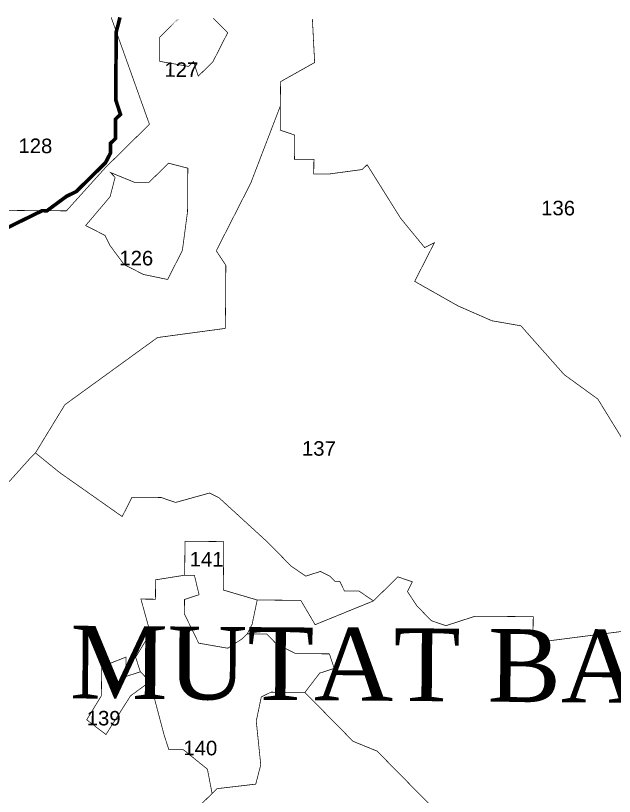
# Model space of a CAD drawing. Header units: metres. Extents: x 326467 to 340077, y 1811030 to 1824953.
# Drawn here: x 337745 to 338245, y 1824217 to 1824869 of the extents above; entities that cross this region are included whole.
import ezdxf

# ---------------------------------------------------------------- set-up
doc = ezdxf.new("R2010")
doc.units = ezdxf.units.M
doc.header["$MEASUREMENT"] = 0
for name, color, linetype in [('HAZARDS LINE', 1, 'Continuous'), ('SURVEY NO.', 7, 'Continuous'), ('SURVEY PLOT BOUNDARY', 35, 'Continuous'), ('VILLAGE NAME', 3, 'Continuous')]:
    doc.layers.add(name, color=color, linetype=linetype)
doc.styles.add('PDF Arial', font='arial.ttf')
doc.styles.get("Standard").update_dxf_attribs({"font": 'times.ttf'})

# ---------------------------------------------------------------- blocks, each defined once
blk = doc.blocks.new('16')
at = {"layer": 'HAZARDS LINE', "lineweight": 18, "const_width": 3.03}
blk.add_lwpolyline([(337832.14, 1824867.21), (337829.02, 1824855.11), (337828.58, 1824798.5), (337832.53, 1824786.34), (337828.46, 1824782.33), (337828.33, 1824766.16), (337824.26, 1824762.15), (337824.2, 1824754.06), (337820.09, 1824746.01), (337816.02, 1824741.99), (337811.94, 1824737.98), (337807.87, 1824733.97), (337799.72, 1824725.95), (337795.65, 1824721.94), (337787.53, 1824717.95), (337771.27, 1824705.95), (337767.23, 1824705.98), (337734.76, 1824690.06)], dxfattribs=at)
at = {"layer": 'SURVEY PLOT BOUNDARY', "lineweight": 18, "const_width": 0.606}
for points in [[(338250.88, 1824516.26), (338230.92, 1824548.76), (338202.78, 1824569.19), (338166.71, 1824609.9), (338142.49, 1824614.13), (338114.28, 1824626.48), (338078.06, 1824646.98), (338094.48, 1824679.2), (338086.36, 1824675.22), (338066.34, 1824699.63), (338038.38, 1824744.32), (338034.31, 1824740.31), (338005.98, 1824736.49), (337993.85, 1824736.58), (337993.95, 1824748.71), (337977.78, 1824748.83), (337977.93, 1824769.05), (337965.84, 1824773.19), (337966.15, 1824813.62), (337994.57, 1824829.57), (337992.71, 1824865.97), (337994.57, 1824829.57), (337966.15, 1824813.62), (337965.99, 1824793.4), (337941.24, 1824728.9), (337912.5, 1824672.51), (337920.5, 1824660.32), (337920.09, 1824607.76), (337863.43, 1824600.11), (337786.19, 1824544.1), (337761.62, 1824503.86), (337757.55, 1824499.85), (337696.38, 1824431.58)], [(337706.59, 1824706.45), (337787.44, 1824705.83), (337820.06, 1824741.96), (337856.72, 1824778.07), (337824.8, 1824867.27), (337856.72, 1824778.07), (337820.06, 1824741.96), (337787.44, 1824705.83), (337706.59, 1824706.45)], [(338277.96, 1824358.36), (338188.94, 1824346.92), (338176.84, 1824351.05), (338176.97, 1824367.22), (338168.88, 1824367.29), (338152.71, 1824367.41), (338128.46, 1824367.6), (338104.14, 1824359.7), (338092.04, 1824363.84), (338080.01, 1824376.06), (338072.02, 1824388.25), (338076.12, 1824396.31), (338064.03, 1824400.44), (338043.66, 1824380.38), (338031.59, 1824388.56), (338019.47, 1824388.66), (338015.49, 1824396.77), (338011.44, 1824396.81), (338007.43, 1824400.88), (337999.38, 1824404.98), (337987.22, 1824401.04), (337975.16, 1824409.22), (337955.1, 1824429.59), (337914.96, 1824466.29), (337906.9, 1824470.39), (337878.54, 1824462.52), (337866.45, 1824466.66), (337842.19, 1824466.85), (337833.98, 1824450.74), (337781.71, 1824487.53), (337761.62, 1824503.86), (337786.19, 1824544.1), (337863.43, 1824600.11), (337920.09, 1824607.76), (337920.5, 1824660.32), (337912.5, 1824672.51), (337941.24, 1824728.9), (337965.99, 1824793.4), (337965.84, 1824773.19), (337977.93, 1824769.05), (337977.78, 1824748.83), (337993.95, 1824748.71), (337993.85, 1824736.58), (338005.98, 1824736.49), (338034.31, 1824740.31), (338038.38, 1824744.32), (338066.34, 1824699.63), (338086.36, 1824675.22), (338094.48, 1824679.2), (338078.06, 1824646.98), (338114.28, 1824626.48), (338142.49, 1824614.13), (338166.71, 1824609.9), (338202.78, 1824569.19), (338230.92, 1824548.76), (338250.88, 1824516.26)], [(337696.38, 1824431.58), (337757.55, 1824499.85), (337761.62, 1824503.86), (337781.71, 1824487.53), (337833.98, 1824450.74), (337842.19, 1824466.85), (337866.45, 1824466.66), (337878.54, 1824462.52), (337906.9, 1824470.39), (337914.96, 1824466.29), (337955.1, 1824429.59), (337975.16, 1824409.22), (337987.22, 1824401.04), (337999.38, 1824404.98), (338007.43, 1824400.88), (338011.44, 1824396.81), (338015.49, 1824396.77), (338019.47, 1824388.66), (338031.59, 1824388.56), (338043.66, 1824380.38), (337994.99, 1824360.54), (337983.02, 1824380.85), (337946.64, 1824381.13), (337918.41, 1824389.44), (337918.72, 1824429.87), (337886.38, 1824430.12), (337886.16, 1824401.82), (337861.87, 1824397.96), (337861.75, 1824381.79), (337849.62, 1824381.88), (337857.49, 1824353.52), (337845.2, 1824333.39), (337849.15, 1824321.23), (337837, 1824317.29), (337837.12, 1824333.46), (337816.85, 1824325.53), (337816.66, 1824301.27), (337804.38, 1824281.15), (337820.45, 1824268.89), (337840.91, 1824301.08), (337857.18, 1824313.09), (337868.96, 1824268.52), (337872.91, 1824256.36), (337885.04, 1824256.26), (337905.12, 1824239.94), (337909.01, 1824219.69), (337896.79, 1824207.65)], [(338094.87, 1824206.13), (338046.73, 1824255.02), (338026.58, 1824263.26), (337986.47, 1824304), (337998.72, 1824320.08), (338010.88, 1824324.03), (338006.93, 1824336.19), (337978.64, 1824336.41), (337962.53, 1824344.62), (337954.51, 1824352.77), (337938.34, 1824352.89), (337942.44, 1824360.95), (337946.64, 1824381.13), (337983.02, 1824380.85), (337994.99, 1824360.54), (338043.66, 1824380.38), (338064.03, 1824400.44), (338076.12, 1824396.31), (338072.02, 1824388.25), (338080.01, 1824376.06), (338092.04, 1824363.84), (338104.14, 1824359.7), (338128.46, 1824367.6), (338152.71, 1824367.41), (338168.88, 1824367.29), (338176.97, 1824367.22), (338176.84, 1824351.05), (338188.94, 1824346.92), (338277.96, 1824358.36)]]:
    blk.add_lwpolyline(points, dxfattribs=at)
for points in [[(337881.66, 1824866.83), (337865.37, 1824850.78), (337865.21, 1824830.57), (337889.44, 1824826.34), (337893.51, 1824830.35), (337897.46, 1824818.19), (337909.68, 1824830.23), (337921.99, 1824854.39), (337909.96, 1824866.61), (337921.99, 1824854.39), (337909.68, 1824830.23), (337897.46, 1824818.19), (337893.51, 1824830.35), (337889.44, 1824826.34), (337865.21, 1824830.57), (337865.37, 1824850.78)], [(337888.78, 1824741.43), (337888.62, 1824721.22), (337888.5, 1824705.05), (337884.21, 1824672.73), (337871.89, 1824648.57), (337851.71, 1824652.77), (337835.6, 1824660.98), (337823.6, 1824677.24), (337819.62, 1824685.36), (337803.51, 1824693.57), (337823.91, 1824717.67), (337828.08, 1824733.82), (337824.07, 1824737.89), (337844.22, 1824729.65), (337856.35, 1824729.55), (337872.64, 1824745.6)], [(337888.78, 1824741.43), (337872.64, 1824745.6), (337856.35, 1824729.55), (337844.22, 1824729.65), (337824.07, 1824737.89), (337828.08, 1824733.82), (337823.91, 1824717.67), (337803.51, 1824693.57), (337819.62, 1824685.36), (337823.6, 1824677.24), (337835.6, 1824660.98), (337851.71, 1824652.77), (337871.89, 1824648.57), (337884.21, 1824672.73), (337888.5, 1824705.05), (337888.62, 1824721.22)], [(337946.64, 1824381.13), (337942.44, 1824360.95), (337938.34, 1824352.89), (337934.26, 1824348.88), (337922.07, 1824340.89), (337897.85, 1824345.12), (337885.91, 1824369.47), (337886, 1824381.6), (337898.16, 1824385.55), (337894.24, 1824401.75), (337886.16, 1824401.82), (337886.38, 1824430.12), (337918.72, 1824429.87), (337918.41, 1824389.44)], [(337938.34, 1824352.89), (337954.51, 1824352.77), (337962.53, 1824344.62), (337978.64, 1824336.41), (338006.93, 1824336.19), (338010.88, 1824324.03), (337998.72, 1824320.08), (337986.47, 1824304), (337958.17, 1824304.22), (337950.06, 1824300.24), (337945.86, 1824280.06), (337949.62, 1824243.64), (337945.45, 1824227.5), (337913.08, 1824223.7), (337909.01, 1824219.69), (337905.12, 1824239.94), (337885.04, 1824256.26), (337872.91, 1824256.36), (337868.96, 1824268.52), (337857.18, 1824313.09), (337849.15, 1824321.23), (337845.2, 1824333.39), (337857.49, 1824353.52), (337849.62, 1824381.88), (337861.75, 1824381.79), (337861.87, 1824397.96), (337886.16, 1824401.82), (337894.24, 1824401.75), (337898.16, 1824385.55), (337886, 1824381.6), (337885.91, 1824369.47), (337897.85, 1824345.12), (337922.07, 1824340.89), (337934.26, 1824348.88)], [(337849.15, 1824321.23), (337857.18, 1824313.09), (337840.91, 1824301.08), (337820.45, 1824268.89), (337804.38, 1824281.15), (337816.66, 1824301.27), (337816.85, 1824325.53), (337837.12, 1824333.46), (337837, 1824317.29)], [(337944.67, 1824126.42), (337944.74, 1824134.5), (337920.61, 1824150.86), (337916.53, 1824146.85), (337916.66, 1824163.02), (337892.53, 1824179.38), (337900.71, 1824191.45), (337884.63, 1824203.7), (337896.79, 1824207.65), (337909.01, 1824219.69), (337913.08, 1824223.7), (337945.45, 1824227.5), (337949.62, 1824243.64), (337945.86, 1824280.06), (337950.06, 1824300.24), (337958.17, 1824304.22), (337986.47, 1824304), (338026.58, 1824263.26), (338046.73, 1824255.02), (338094.87, 1824206.13), (338098.79, 1824189.92), (338029.88, 1824166.19), (338013.68, 1824162.28), (337985.1, 1824126.11)]]:
    blk.add_lwpolyline(points, close=True, dxfattribs=at)
at = {"layer": 'SURVEY NO.', "char_height": 12.129, "attachment_point": 7, "rotation": 359.55787, "style": 'PDF Arial'}
for s, insert in [('127', (337869.16, 1824817.71)), ('128', (337747.38, 1824753.96)), ('136', (338183.59, 1824702.07)), ('126', (337831.56, 1824660.31)), ('137', (337983.95, 1824501.45)), ('141', (337890.26, 1824409.18)), ('139', (337804.34, 1824276.41)), ('140', (337885, 1824251.53))]:
    blk.add_mtext(s, dxfattribs=dict(at, insert=insert))
at = {"layer": 'VILLAGE NAME', "insert": (337790.35, 1824297.65), "char_height": 60.6428, "attachment_point": 7, "rotation": 359.55787}
blk.add_mtext('MUTAT BAUDDHVADI', dxfattribs=at)

msp = doc.modelspace()

# ---------------------------------------------------------------- block references
msp.add_blockref('16', (0, 0))

doc.saveas('drawing.dxf')
